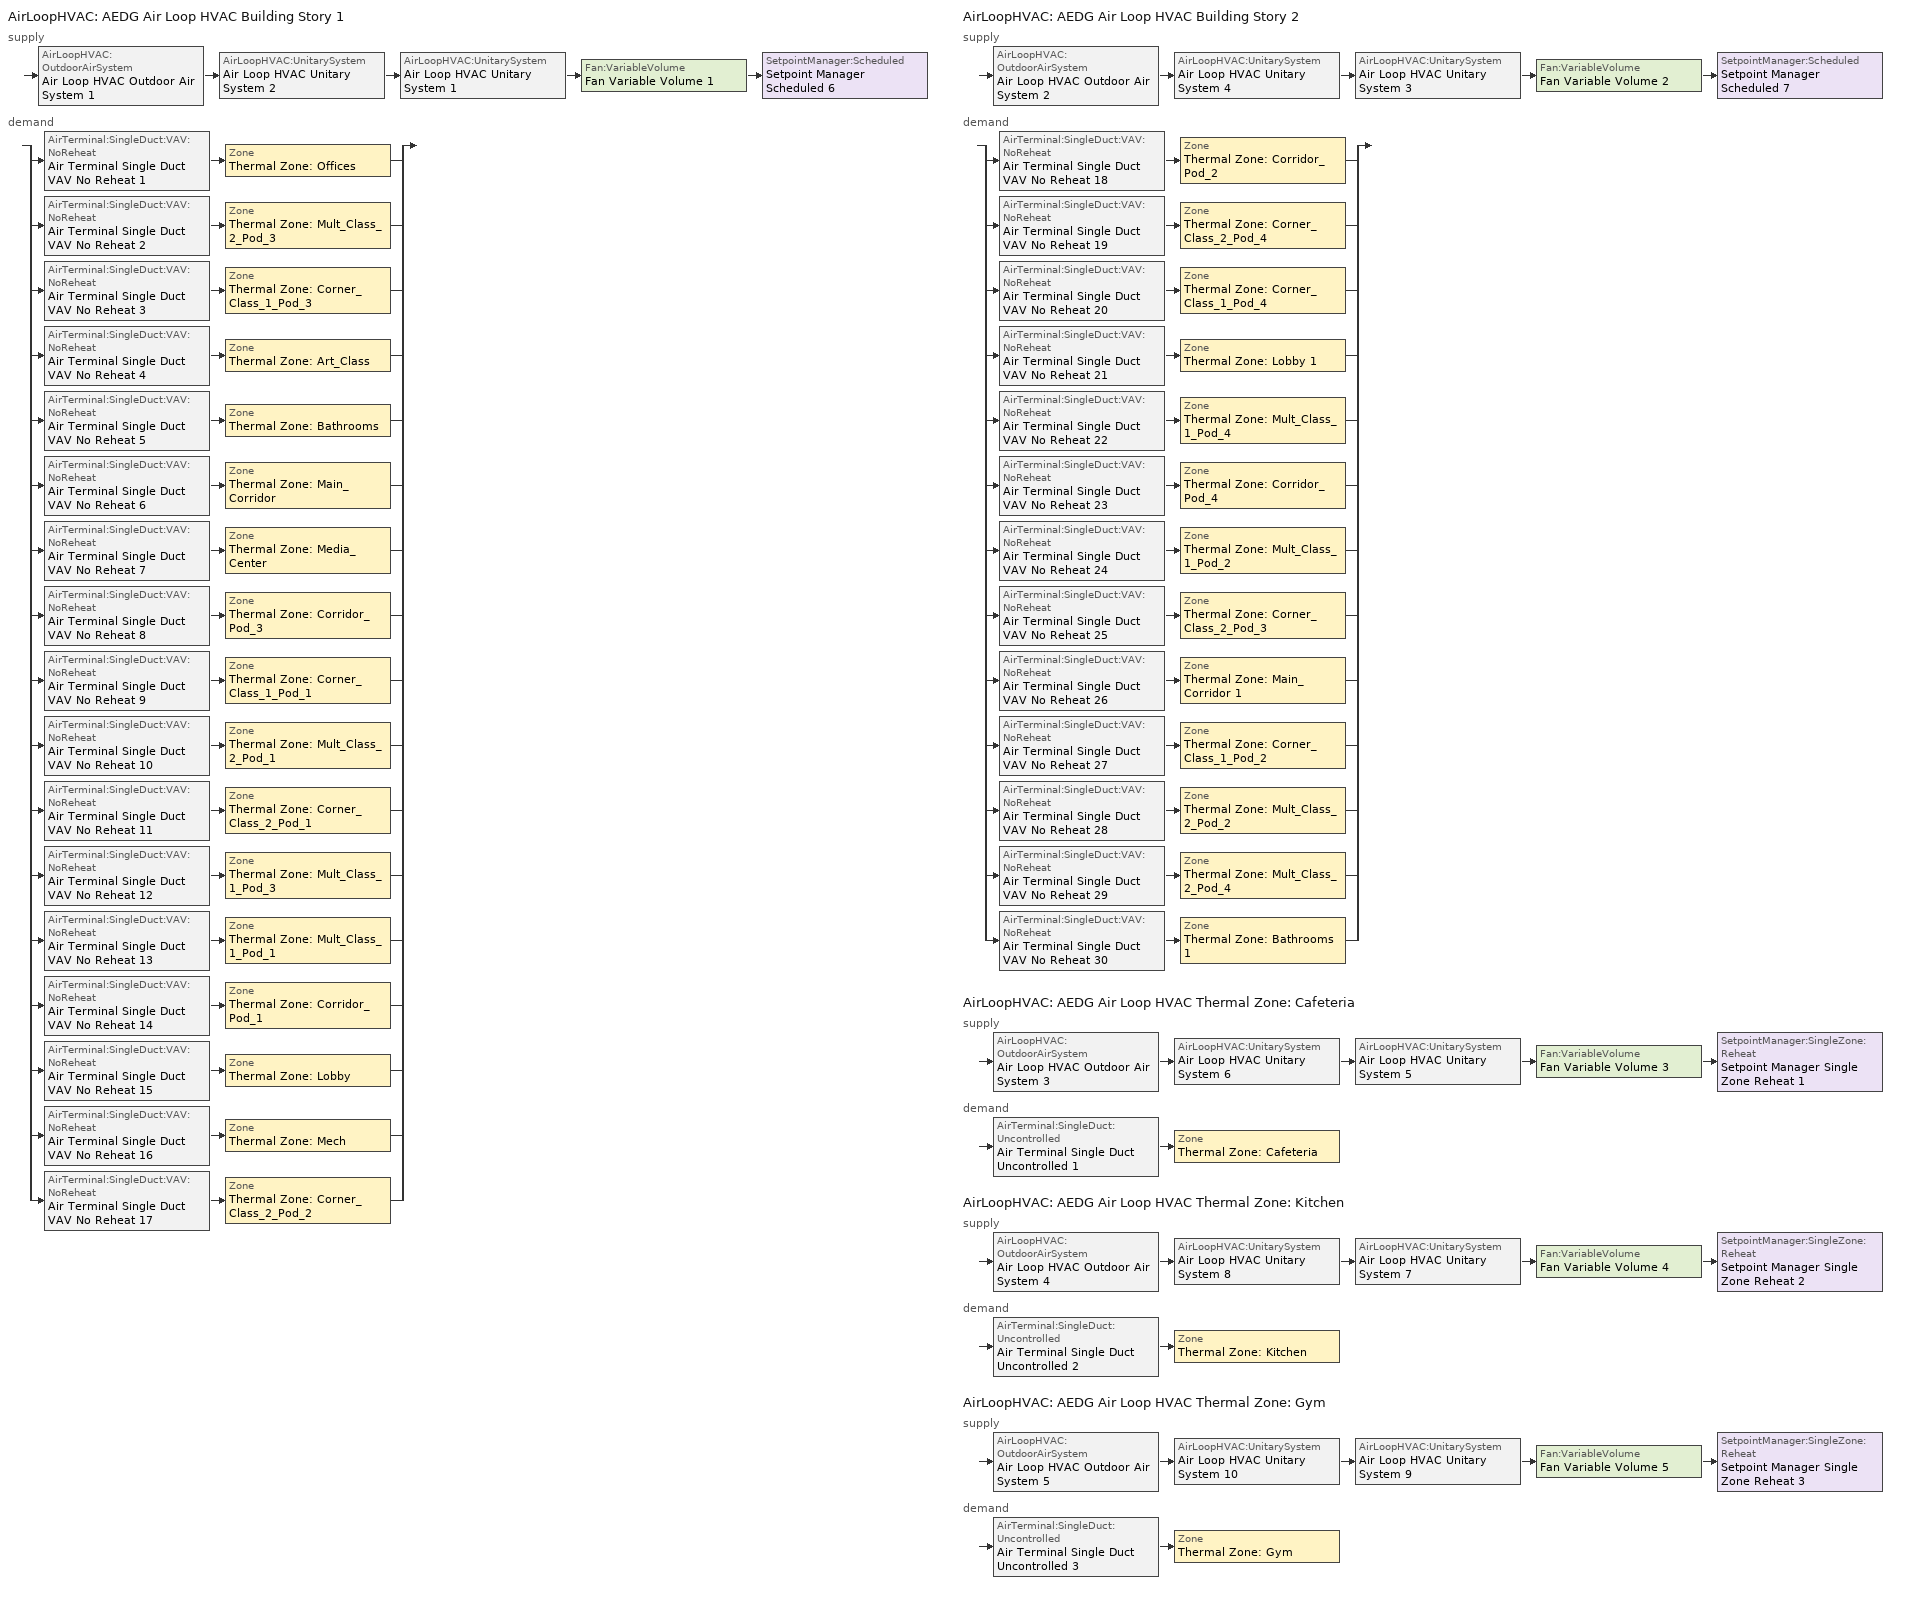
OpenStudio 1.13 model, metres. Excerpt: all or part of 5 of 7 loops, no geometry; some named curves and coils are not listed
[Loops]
AirLoopHVAC 'AEDG Air Loop HVAC Building Story 1'
 supply: AirLoopHVAC:OutdoorAirSystem 'Air Loop HVAC Outdoor Air System 1' > AirLoopHVAC:UnitarySystem 'Air Loop HVAC Unitary System 2' > AirLoopHVAC:UnitarySystem 'Air Loop HVAC Unitary System 1' > Fan:VariableVolume 'Fan Variable Volume 1' > SetpointManager:Scheduled 'Setpoint Manager Scheduled 6'
 demand: split
  | AirTerminal:SingleDuct:VAV:NoReheat 'Air Terminal Single Duct VAV No Reheat 1' > Zone 'Thermal Zone: Offices'
  | AirTerminal:SingleDuct:VAV:NoReheat 'Air Terminal Single Duct VAV No Reheat 2' > Zone 'Thermal Zone: Mult_Class_2_Pod_3'
  | AirTerminal:SingleDuct:VAV:NoReheat 'Air Terminal Single Duct VAV No Reheat 3' > Zone 'Thermal Zone: Corner_Class_1_Pod_3'
  | AirTerminal:SingleDuct:VAV:NoReheat 'Air Terminal Single Duct VAV No Reheat 4' > Zone 'Thermal Zone: Art_Class'
  | AirTerminal:SingleDuct:VAV:NoReheat 'Air Terminal Single Duct VAV No Reheat 5' > Zone 'Thermal Zone: Bathrooms'
  | AirTerminal:SingleDuct:VAV:NoReheat 'Air Terminal Single Duct VAV No Reheat 6' > Zone 'Thermal Zone: Main_Corridor'
  | AirTerminal:SingleDuct:VAV:NoReheat 'Air Terminal Single Duct VAV No Reheat 7' > Zone 'Thermal Zone: Media_Center'
  | AirTerminal:SingleDuct:VAV:NoReheat 'Air Terminal Single Duct VAV No Reheat 8' > Zone 'Thermal Zone: Corridor_Pod_3'
  | AirTerminal:SingleDuct:VAV:NoReheat 'Air Terminal Single Duct VAV No Reheat 9' > Zone 'Thermal Zone: Corner_Class_1_Pod_1'
  | AirTerminal:SingleDuct:VAV:NoReheat 'Air Terminal Single Duct VAV No Reheat 10' > Zone 'Thermal Zone: Mult_Class_2_Pod_1'
  | AirTerminal:SingleDuct:VAV:NoReheat 'Air Terminal Single Duct VAV No Reheat 11' > Zone 'Thermal Zone: Corner_Class_2_Pod_1'
  | AirTerminal:SingleDuct:VAV:NoReheat 'Air Terminal Single Duct VAV No Reheat 12' > Zone 'Thermal Zone: Mult_Class_1_Pod_3'
  | AirTerminal:SingleDuct:VAV:NoReheat 'Air Terminal Single Duct VAV No Reheat 13' > Zone 'Thermal Zone: Mult_Class_1_Pod_1'
  | AirTerminal:SingleDuct:VAV:NoReheat 'Air Terminal Single Duct VAV No Reheat 14' > Zone 'Thermal Zone: Corridor_Pod_1'
  | AirTerminal:SingleDuct:VAV:NoReheat 'Air Terminal Single Duct VAV No Reheat 15' > Zone 'Thermal Zone: Lobby'
  | AirTerminal:SingleDuct:VAV:NoReheat 'Air Terminal Single Duct VAV No Reheat 16' > Zone 'Thermal Zone: Mech'
  | AirTerminal:SingleDuct:VAV:NoReheat 'Air Terminal Single Duct VAV No Reheat 17' > Zone 'Thermal Zone: Corner_Class_2_Pod_2'
AirLoopHVAC 'AEDG Air Loop HVAC Building Story 2'
 supply: AirLoopHVAC:OutdoorAirSystem 'Air Loop HVAC Outdoor Air System 2' > AirLoopHVAC:UnitarySystem 'Air Loop HVAC Unitary System 4' > AirLoopHVAC:UnitarySystem 'Air Loop HVAC Unitary System 3' > Fan:VariableVolume 'Fan Variable Volume 2' > SetpointManager:Scheduled 'Setpoint Manager Scheduled 7'
 demand: split
  | AirTerminal:SingleDuct:VAV:NoReheat 'Air Terminal Single Duct VAV No Reheat 18' > Zone 'Thermal Zone: Corridor_Pod_2'
  | AirTerminal:SingleDuct:VAV:NoReheat 'Air Terminal Single Duct VAV No Reheat 19' > Zone 'Thermal Zone: Corner_Class_2_Pod_4'
  | AirTerminal:SingleDuct:VAV:NoReheat 'Air Terminal Single Duct VAV No Reheat 20' > Zone 'Thermal Zone: Corner_Class_1_Pod_4'
  | AirTerminal:SingleDuct:VAV:NoReheat 'Air Terminal Single Duct VAV No Reheat 21' > Zone 'Thermal Zone: Lobby 1'
  | AirTerminal:SingleDuct:VAV:NoReheat 'Air Terminal Single Duct VAV No Reheat 22' > Zone 'Thermal Zone: Mult_Class_1_Pod_4'
  | AirTerminal:SingleDuct:VAV:NoReheat 'Air Terminal Single Duct VAV No Reheat 23' > Zone 'Thermal Zone: Corridor_Pod_4'
  | AirTerminal:SingleDuct:VAV:NoReheat 'Air Terminal Single Duct VAV No Reheat 24' > Zone 'Thermal Zone: Mult_Class_1_Pod_2'
  | AirTerminal:SingleDuct:VAV:NoReheat 'Air Terminal Single Duct VAV No Reheat 25' > Zone 'Thermal Zone: Corner_Class_2_Pod_3'
  | AirTerminal:SingleDuct:VAV:NoReheat 'Air Terminal Single Duct VAV No Reheat 26' > Zone 'Thermal Zone: Main_Corridor 1'
  | AirTerminal:SingleDuct:VAV:NoReheat 'Air Terminal Single Duct VAV No Reheat 27' > Zone 'Thermal Zone: Corner_Class_1_Pod_2'
  | AirTerminal:SingleDuct:VAV:NoReheat 'Air Terminal Single Duct VAV No Reheat 28' > Zone 'Thermal Zone: Mult_Class_2_Pod_2'
  | AirTerminal:SingleDuct:VAV:NoReheat 'Air Terminal Single Duct VAV No Reheat 29' > Zone 'Thermal Zone: Mult_Class_2_Pod_4'
  | AirTerminal:SingleDuct:VAV:NoReheat 'Air Terminal Single Duct VAV No Reheat 30' > Zone 'Thermal Zone: Bathrooms 1'
AirLoopHVAC 'AEDG Air Loop HVAC Thermal Zone: Cafeteria'
 supply: AirLoopHVAC:OutdoorAirSystem 'Air Loop HVAC Outdoor Air System 3' > AirLoopHVAC:UnitarySystem 'Air Loop HVAC Unitary System 6' > AirLoopHVAC:UnitarySystem 'Air Loop HVAC Unitary System 5' > Fan:VariableVolume 'Fan Variable Volume 3' > SetpointManager:SingleZone:Reheat 'Setpoint Manager Single Zone Reheat 1'
 demand: AirTerminal:SingleDuct:Uncontrolled 'Air Terminal Single Duct Uncontrolled 1' > Zone 'Thermal Zone: Cafeteria'
AirLoopHVAC 'AEDG Air Loop HVAC Thermal Zone: Kitchen'
 supply: AirLoopHVAC:OutdoorAirSystem 'Air Loop HVAC Outdoor Air System 4' > AirLoopHVAC:UnitarySystem 'Air Loop HVAC Unitary System 8' > AirLoopHVAC:UnitarySystem 'Air Loop HVAC Unitary System 7' > Fan:VariableVolume 'Fan Variable Volume 4' > SetpointManager:SingleZone:Reheat 'Setpoint Manager Single Zone Reheat 2'
 demand: AirTerminal:SingleDuct:Uncontrolled 'Air Terminal Single Duct Uncontrolled 2' > Zone 'Thermal Zone: Kitchen'
AirLoopHVAC 'AEDG Air Loop HVAC Thermal Zone: Gym'
 supply: AirLoopHVAC:OutdoorAirSystem 'Air Loop HVAC Outdoor Air System 5' > AirLoopHVAC:UnitarySystem 'Air Loop HVAC Unitary System 10' > AirLoopHVAC:UnitarySystem 'Air Loop HVAC Unitary System 9' > Fan:VariableVolume 'Fan Variable Volume 5' > SetpointManager:SingleZone:Reheat 'Setpoint Manager Single Zone Reheat 3'
 demand: AirTerminal:SingleDuct:Uncontrolled 'Air Terminal Single Duct Uncontrolled 3' > Zone 'Thermal Zone: Gym'
[Zone equipment]
Thermal Zone: Mech: Air Terminal Single Duct VAV No Reheat 16, Zone HVAC Water To Air Heat Pump 30
Thermal Zone: Kitchen: Fan Zone Exhaust 1, Air Terminal Single Duct Uncontrolled 2
Thermal Zone: Lobby: Air Terminal Single Duct VAV No Reheat 15, Zone HVAC Water To Air Heat Pump 9
Thermal Zone: Corridor_Pod_2: Air Terminal Single Duct VAV No Reheat 18, Zone HVAC Water To Air Heat Pump 3
Thermal Zone: Mult_Class_1_Pod_4: Air Terminal Single Duct VAV No Reheat 22, Zone HVAC Water To Air Heat Pump 6
Thermal Zone: Mult_Class_2_Pod_4: Air Terminal Single Duct VAV No Reheat 29, Zone HVAC Water To Air Heat Pump 21
Thermal Zone: Corner_Class_2_Pod_3: Air Terminal Single Duct VAV No Reheat 25, Zone HVAC Water To Air Heat Pump 24
Thermal Zone: Mult_Class_2_Pod_1: Air Terminal Single Duct VAV No Reheat 10, Zone HVAC Water To Air Heat Pump 15
Thermal Zone: Bathrooms 1: Air Terminal Single Duct VAV No Reheat 30, Zone HVAC Water To Air Heat Pump 18
Thermal Zone: Corner_Class_1_Pod_3: Air Terminal Single Duct VAV No Reheat 3, Zone HVAC Water To Air Heat Pump 12
Thermal Zone: Cafeteria: Air Terminal Single Duct Uncontrolled 1
Thermal Zone: Corner_Class_1_Pod_2: Air Terminal Single Duct VAV No Reheat 27, Zone HVAC Water To Air Heat Pump 26
Thermal Zone: Corner_Class_2_Pod_2: Air Terminal Single Duct VAV No Reheat 17, Zone HVAC Water To Air Heat Pump 25
Thermal Zone: Offices: Air Terminal Single Duct VAV No Reheat 1, Zone HVAC Water To Air Heat Pump 10
Thermal Zone: Mult_Class_1_Pod_3: Air Terminal Single Duct VAV No Reheat 12, Zone HVAC Water To Air Heat Pump 7
Thermal Zone: Corridor_Pod_3: Air Terminal Single Duct VAV No Reheat 8, Zone HVAC Water To Air Heat Pump 16
Thermal Zone: Main_Corridor 1: Air Terminal Single Duct VAV No Reheat 26, Zone HVAC Water To Air Heat Pump 23
Thermal Zone: Lobby 1: Air Terminal Single Duct VAV No Reheat 21, Zone HVAC Water To Air Heat Pump 20
Thermal Zone: Corridor_Pod_4: Air Terminal Single Duct VAV No Reheat 23, Zone HVAC Water To Air Heat Pump 14
Thermal Zone: Mult_Class_2_Pod_3: Air Terminal Single Duct VAV No Reheat 2, Zone HVAC Water To Air Heat Pump 5
Thermal Zone: Art_Class: Air Terminal Single Duct VAV No Reheat 4, Zone HVAC Water To Air Heat Pump 8
Thermal Zone: Media_Center: Air Terminal Single Duct VAV No Reheat 7, Zone HVAC Water To Air Heat Pump 17
Thermal Zone: Corner_Class_2_Pod_4: Air Terminal Single Duct VAV No Reheat 19, Zone HVAC Water To Air Heat Pump 27
Thermal Zone: Corner_Class_1_Pod_1: Air Terminal Single Duct VAV No Reheat 9, Zone HVAC Water To Air Heat Pump 2
Thermal Zone: Mult_Class_1_Pod_2: Air Terminal Single Duct VAV No Reheat 24, Zone HVAC Water To Air Heat Pump 22
Thermal Zone: Corner_Class_1_Pod_4: Air Terminal Single Duct VAV No Reheat 20, Zone HVAC Water To Air Heat Pump 19
Thermal Zone: Bathrooms: Air Terminal Single Duct VAV No Reheat 5, Zone HVAC Water To Air Heat Pump 29
Thermal Zone: Mult_Class_1_Pod_1: Air Terminal Single Duct VAV No Reheat 13, Zone HVAC Water To Air Heat Pump 28
Thermal Zone: Corner_Class_2_Pod_1: Air Terminal Single Duct VAV No Reheat 11, Zone HVAC Water To Air Heat Pump 4
Thermal Zone: Mult_Class_2_Pod_2: Air Terminal Single Duct VAV No Reheat 28, Zone HVAC Water To Air Heat Pump 11
Thermal Zone: Gym: Air Terminal Single Duct Uncontrolled 3
Thermal Zone: Main_Corridor: Air Terminal Single Duct VAV No Reheat 6, Zone HVAC Water To Air Heat Pump 13
Thermal Zone: Corridor_Pod_1: Air Terminal Single Duct VAV No Reheat 14, Zone HVAC Water To Air Heat Pump 1
[Sizing:Zone] Zone Cooling Design Supply Air Temperature Input Method=SupplyAirTemperature; Zone Cooling Design Supply Air Temperature {C}=14; Zone Cooling Design Supply Air Temperature Difference {deltaC}=11.11; Zone Heating Design Supply Air Temperature Input Method=SupplyAirTemperature; Zone Heating Design Supply Air Temperature {C}=40; Zone Heating Design Supply Air Temperature Difference {deltaC}=11.11; Zone Cooling Design Supply Air Humidity Ratio {kg-H2O/kg-air}=0.0085; Zone Heating Design Supply Air Humidity Ratio {kg-H2O/kg-air}=0.008; Cooling Design Air Flow Method=DesignDay; Heating Design Air Flow Method=DesignDay; Account for Dedicated Outdoor Air System=No; Dedicated Outdoor Air System Control Strategy=NeutralSupplyAir; Dedicated Outdoor Air Low Setpoint Temperature for Design {C}=Autosize; Dedicated Outdoor Air High Setpoint Temperature for Design {C}=Autosize
Thermal Zone: Mech; Thermal Zone: Kitchen; Thermal Zone: Lobby; Thermal Zone: Corridor_Pod_2; Thermal Zone: Mult_Class_1_Pod_4; Thermal Zone: Mult_Class_2_Pod_4; Thermal Zone: Corner_Class_2_Pod_3; Thermal Zone: Mult_Class_2_Pod_1; Thermal Zone: Bathrooms 1; Thermal Zone: Corner_Class_1_Pod_3; Thermal Zone: Cafeteria; Thermal Zone: Corner_Class_1_Pod_2; Thermal Zone: Corner_Class_2_Pod_2; Thermal Zone: Offices; Thermal Zone: Mult_Class_1_Pod_3; Thermal Zone: Corridor_Pod_3; Thermal Zone: Main_Corridor 1; Thermal Zone: Lobby 1; Thermal Zone: Corridor_Pod_4; Thermal Zone: Mult_Class_2_Pod_3; Thermal Zone: Art_Class; Thermal Zone: Media_Center; Thermal Zone: Corner_Class_2_Pod_4; Thermal Zone: Corner_Class_1_Pod_1; Thermal Zone: Mult_Class_1_Pod_2; Thermal Zone: Corner_Class_1_Pod_4; Thermal Zone: Bathrooms; Thermal Zone: Mult_Class_1_Pod_1; Thermal Zone: Corner_Class_2_Pod_1; Thermal Zone: Mult_Class_2_Pod_2; Thermal Zone: Gym; Thermal Zone: Main_Corridor; Thermal Zone: Corridor_Pod_1
[SetpointManager:Scheduled] Control Variable=Temperature; Schedule=AEDG DOAS Temperature Setpoint Schedule
Setpoint Manager Scheduled 6; Setpoint Manager Scheduled 7
[Fan:ZoneExhaust]
Fan Zone Exhaust 1: Availability Schedule=AEDG K-12 Kitchen Exhaust Schedule; Fan Efficiency=0.45; Pressure Rise {Pa}=125; Maximum Flow Rate {m3/s}=1.0998; System Availability Manager Coupling Mode=Decoupled
[Refrigeration:System] Minimum Condensing Temperature {C}=21; Refrigeration System Working Fluid Type=R404a; Suction Temperature Control Type=ConstantSuctionTemperature; Sum UA Suction Piping {W/K}=150; Suction Piping Zone=Thermal Zone: Kitchen
Name | Refrigeration Condenser
Refrigeration System 1 | Refrigeration Condenser Air Cooled 1
Refrigeration System 2 | Refrigeration Condenser Air Cooled 2
[Refrigeration:Condenser:AirCooled] Rated Subcooling Temperature Difference {deltaC}=0; Condenser Fan Speed Control Type=Fixed; Rated Fan Power {W}=7000; Minimum Fan Air Flow Ratio=0.2
Name | Rated Effective Total Heat Rejection Rate Curve
Refrigeration Condenser Air Cooled 1 | Curve Linear 1
Refrigeration Condenser Air Cooled 2 | Curve Linear 2
[Refrigeration:Case] Zone=Thermal Zone: Kitchen; Rated Ambient Temperature {C}=23.88; Rated Ambient Relative Humidity {percent}=55; Rated Total Cooling Capacity per Unit Length {W/m}=734; Case Length {m}=3.66; Latent Case Credit Curve Type=CaseTemperatureMethod; Standard Case Lighting Power per Unit Length {W/m}=33; Case Lighting Schedule=primary Bldg_Light_Sch - Controls Reduction; Fraction of Lighting Energy to Case=1; Case Anti-Sweat Heater Power per Unit Length {W/m}=0; Minimum Anti-Sweat Heater Power per Unit Length {W/m}=0; Anti-Sweat Heater Control Type=None; Humidity at Zero Anti-Sweat Heater Energy {percent}=0; Case Height {m}=0; Defrost Energy Correction Curve Type=None
Name | Rated Latent Heat Ratio | Rated Runtime Fraction | Case Operating Temperature {C} | Latent Case Credit Curve | Standard Case Fan Power per Unit Length {W/m} | Operating Case Fan Power per Unit Length {W/m} | Installed Case Lighting Power per Unit Length {W/m} | Fraction of Anti-Sweat Heater Energy to Case | Case Defrost Power per Unit Length {W/m} | Case Defrost Type | Case Defrost Schedule | Under Case HVAC Return Air Fraction | Refrigerated Case Restocking Schedule | Design Evaporator Temperature or Brine Inlet Temperature {C} | Case Defrost Drip-Down Schedule | Case Credit Fraction Schedule
Refrigeration Case 1 | 0.08 | 0.85 | 2 | Curve Cubic 1 | 55 | 40 | 75 | 0.2 | 0 | None | Always Off | 0.05 | AEDG Medium Temperature Case Restocking Schedule | -7.22
Refrigeration Case 2 | 0.1 | 0.4 | -23 | Curve Cubic 2 | 68.3 | 172.2 | 28.1 | 0 | 547 | Electric | AEDG Low Temperature Case Defrost Schedule | 0 | AEDG Low Temperature Case Restocking Schedule | -25.56 | AEDG Low Temperature Case Drip Down Schedule | AEDG Low Temperature Case Credit Fraction Schedule
[AirLoopHVAC] Design Supply Air Flow Rate {m3/s}=AutoSize
Name | Availability Schedule | Availability Manager
AEDG Air Loop HVAC Building Story 1; AEDG Air Loop HVAC Building Story 2 | AEDG K-12 Ventilation Schedule
AEDG Air Loop HVAC Thermal Zone: Cafeteria | AEDG K-12 HVAC Availability Schedule | Availability Manager Night Cycle 1
AEDG Air Loop HVAC Thermal Zone: Kitchen | AEDG K-12 HVAC Availability Schedule | Availability Manager Night Cycle 2
AEDG Air Loop HVAC Thermal Zone: Gym | AEDG K-12 HVAC Availability Schedule | Availability Manager Night Cycle 3
[Sizing:System] Design Outdoor Air Flow Rate {m3/s}=Autosize; Preheat Design Temperature {C}=7; Preheat Design Humidity Ratio {kg-H2O/kg-Air}=0.008; Precool Design Temperature {C}=12.8; Precool Design Humidity Ratio {kg-H2O/kg-Air}=0.008; Central Cooling Design Supply Air Temperature {C}=12.8; Central Heating Design Supply Air Temperature {C}=40; Sizing Option=NonCoincident; Central Cooling Design Supply Air Humidity Ratio {kg-H2O/kg-Air}=0.0085; Central Heating Design Supply Air Humidity Ratio {kg-H2O/kg-Air}=0.008; Cooling Design Air Flow Method=DesignDay; Cooling Design Air Flow Rate {m3/s}=0; Heating Design Air Flow Method=DesignDay; Heating Design Air Flow Rate {m3/s}=0; System Outdoor Air Method=VentilationRateProcedure; Zone Maximum Outdoor Air Fraction=1; Cooling Supply Air Flow Rate Per Floor Area {m3/s-m2}=0.00996765; Cooling Fraction of Autosized Cooling Supply Air Flow Rate=1; Cooling Supply Air Flow Rate Per Unit Cooling Capacity {m3/s-W}=3.94755e-05; Heating Supply Air Flow Rate Per Floor Area {m3/s-m2}=0.00996765; Heating Fraction of Autosized Heating Supply Air Flow Rate=1; Heating Fraction of Autosized Cooling Supply Air Flow Rate=1; Heating Supply Air Flow Rate Per Unit Heating Capacity {m3/s-W}=3.15882e-05; Cooling Design Capacity Method=CoolingDesignCapacity; Cooling Design Capacity {W}=autosize; Cooling Design Capacity Per Floor Area {W/m2}=234.7; Fraction of Autosized Cooling Design Capacity=1; Heating Design Capacity Method=HeatingDesignCapacity; Heating Design Capacity {W}=autosize; Heating Design Capacity Per Floor Area {W/m2}=157; Fraction of Autosized Heating Design Capacity=1; Central Cooling Capacity Control Method=OnOff
Name | Type of Load to Size On | Minimum System Air Flow Ratio | 100% Outdoor Air in Cooling | 100% Outdoor Air in Heating
AEDG Air Loop HVAC Building Story 1; AEDG Air Loop HVAC Building Story 2 | VentilationRequirement | 0.3 | Yes | Yes
AEDG Air Loop HVAC Thermal Zone: Cafeteria; AEDG Air Loop HVAC Thermal Zone: Kitchen; AEDG Air Loop HVAC Thermal Zone: Gym | Sensible | 1 | No | No
[Fan:VariableVolume] Availability Schedule=Always On Discrete; Fan Efficiency=0.69; Pressure Rise {Pa}=1125; Maximum Flow Rate {m3/s}=Autosize; Fan Power Minimum Flow Rate Input Method=FixedFlowRate; Fan Power Minimum Flow Fraction=0.6; Fan Power Minimum Air Flow Rate {m3/s}=0; Motor Efficiency=0.9; Motor In Airstream Fraction=1; Fan Power Coefficient 1=0.0407599; Fan Power Coefficient 2=0.088045; Fan Power Coefficient 3=-0.0729261; Fan Power Coefficient 4=0.94374; Fan Power Coefficient 5=0
Fan Variable Volume 1; Fan Variable Volume 2; Fan Variable Volume 3; Fan Variable Volume 4; Fan Variable Volume 5
[AirLoopHVAC:UnitarySystem] Control Type=SetPoint; Dehumidification Control Type=None; Supply Air Fan Operating Mode Schedule=Always On Discrete; DX Heating Coil Sizing Ratio=1; Use DOAS DX Cooling Coil=No; DOAS DX Cooling Coil Leaving Minimum Air Temperature {C}=2; Latent Load Control=SensibleOnlyLoadControl; Supply Air Flow Rate During Cooling Operation {m3/s}=autosize; Supply Air Flow Rate During Heating Operation {m3/s}=autosize; Supply Air Flow Rate When No Cooling or Heating is Required {m3/s}=autosize; Maximum Supply Air Temperature {C}=80; Maximum Outdoor Dry-Bulb Temperature for Supplemental Heater Operation {C}=21; Maximum Cycling Rate {cycles/hr}=2.5; Heat Pump Time Constant {s}=60; Fraction of On-Cycle Power Use=0.01; Heat Pump Fan Delay Time {s}=60; Ancilliary On-Cycle Electric Power {W}=0; Ancilliary Off-Cycle Electric Power {W}=0
Name | Heating Coil | Cooling Coil
Air Loop HVAC Unitary System 1 | Coil Heating Water To Air Heat Pump Variable Speed Equation Fit 1
Air Loop HVAC Unitary System 2 |  | Coil Cooling Water To Air Heat Pump Variable Speed Equation Fit 1
Air Loop HVAC Unitary System 3 | Coil Heating Water To Air Heat Pump Variable Speed Equation Fit 2
Air Loop HVAC Unitary System 4 |  | Coil Cooling Water To Air Heat Pump Variable Speed Equation Fit 2
Air Loop HVAC Unitary System 5 | Coil Heating Water To Air Heat Pump Variable Speed Equation Fit 3
Air Loop HVAC Unitary System 6 |  | Coil Cooling Water To Air Heat Pump Variable Speed Equation Fit 3
Air Loop HVAC Unitary System 7 | Coil Heating Water To Air Heat Pump Variable Speed Equation Fit 4
Air Loop HVAC Unitary System 8 |  | Coil Cooling Water To Air Heat Pump Variable Speed Equation Fit 4
Air Loop HVAC Unitary System 9 | Coil Heating Water To Air Heat Pump Variable Speed Equation Fit 5
Air Loop HVAC Unitary System 10 |  | Coil Cooling Water To Air Heat Pump Variable Speed Equation Fit 5
[Coil:Heating:WaterToAirHeatPump:VariableSpeedEquationFit:SpeedData] Reference Unit Gross Rated Heating Capacity {W}=1838.7; Reference Unit Gross Rated Heating COP=5; Reference Unit Rated Air Flow {m3/s}=0.166109; Reference Unit Rated Water Flow Rate {m3/s}=0.000381695; Reference Unit Waste Heat Fraction of Input Power At Rated Conditions=0.1
Name | Heating Capacity Function of Temperature Curve | Total Heating Capacity Function of Air Flow Fraction Curve | Heating Capacity Function of Water Flow Fraction Curve | Energy Input Ratio Function of Temperature Curve | Energy Input Ratio Function of Air Flow Fraction Curve | Energy Input Ratio Function of Water Flow Fraction Curve | Waste Heat Function of Temperature Curve
Coil Heating Water To Air Heat Pump Variable Speed Equation Fit Speed Data 55 | Curve Biquadratic 331 | Curve Quadratic 497 | Curve Quadratic 498 | Curve Biquadratic 332 | Curve Quadratic 499 | Curve Quadratic 500 | Curve Biquadratic 333
Coil Heating Water To Air Heat Pump Variable Speed Equation Fit Speed Data 56 | Curve Biquadratic 334 | Curve Quadratic 501 | Curve Quadratic 502 | Curve Biquadratic 335 | Curve Quadratic 503 | Curve Quadratic 504 | Curve Biquadratic 336
Coil Heating Water To Air Heat Pump Variable Speed Equation Fit Speed Data 57 | Curve Biquadratic 343 | Curve Quadratic 515 | Curve Quadratic 516 | Curve Biquadratic 344 | Curve Quadratic 517 | Curve Quadratic 518 | Curve Biquadratic 345
Coil Heating Water To Air Heat Pump Variable Speed Equation Fit Speed Data 58 | Curve Biquadratic 346 | Curve Quadratic 519 | Curve Quadratic 520 | Curve Biquadratic 347 | Curve Quadratic 521 | Curve Quadratic 522 | Curve Biquadratic 348
Coil Heating Water To Air Heat Pump Variable Speed Equation Fit Speed Data 59 | Curve Biquadratic 355 | Curve Quadratic 533 | Curve Quadratic 534 | Curve Biquadratic 356 | Curve Quadratic 535 | Curve Quadratic 536 | Curve Biquadratic 357
Coil Heating Water To Air Heat Pump Variable Speed Equation Fit Speed Data 60 | Curve Biquadratic 358 | Curve Quadratic 537 | Curve Quadratic 538 | Curve Biquadratic 359 | Curve Quadratic 539 | Curve Quadratic 540 | Curve Biquadratic 360
Coil Heating Water To Air Heat Pump Variable Speed Equation Fit Speed Data 61 | Curve Biquadratic 367 | Curve Quadratic 551 | Curve Quadratic 552 | Curve Biquadratic 368 | Curve Quadratic 553 | Curve Quadratic 554 | Curve Biquadratic 369
Coil Heating Water To Air Heat Pump Variable Speed Equation Fit Speed Data 62 | Curve Biquadratic 370 | Curve Quadratic 555 | Curve Quadratic 556 | Curve Biquadratic 371 | Curve Quadratic 557 | Curve Quadratic 558 | Curve Biquadratic 372
Coil Heating Water To Air Heat Pump Variable Speed Equation Fit Speed Data 63 | Curve Biquadratic 379 | Curve Quadratic 569 | Curve Quadratic 570 | Curve Biquadratic 380 | Curve Quadratic 571 | Curve Quadratic 572 | Curve Biquadratic 381
Coil Heating Water To Air Heat Pump Variable Speed Equation Fit Speed Data 64 | Curve Biquadratic 382 | Curve Quadratic 573 | Curve Quadratic 574 | Curve Biquadratic 383 | Curve Quadratic 575 | Curve Quadratic 576 | Curve Biquadratic 384
Coil Heating Water To Air Heat Pump Variable Speed Equation Fit Speed Data 65 | Curve Biquadratic 391 | Curve Quadratic 587 | Curve Quadratic 588 | Curve Biquadratic 392 | Curve Quadratic 589 | Curve Quadratic 590 | Curve Biquadratic 393
Coil Heating Water To Air Heat Pump Variable Speed Equation Fit Speed Data 66 | Curve Biquadratic 394 | Curve Quadratic 591 | Curve Quadratic 592 | Curve Biquadratic 395 | Curve Quadratic 593 | Curve Quadratic 594 | Curve Biquadratic 396
Coil Heating Water To Air Heat Pump Variable Speed Equation Fit Speed Data 67 | Curve Biquadratic 403 | Curve Quadratic 605 | Curve Quadratic 606 | Curve Biquadratic 404 | Curve Quadratic 607 | Curve Quadratic 608 | Curve Biquadratic 405
Coil Heating Water To Air Heat Pump Variable Speed Equation Fit Speed Data 68 | Curve Biquadratic 406 | Curve Quadratic 609 | Curve Quadratic 610 | Curve Biquadratic 407 | Curve Quadratic 611 | Curve Quadratic 612 | Curve Biquadratic 408
Coil Heating Water To Air Heat Pump Variable Speed Equation Fit Speed Data 69 | Curve Biquadratic 415 | Curve Quadratic 623 | Curve Quadratic 624 | Curve Biquadratic 416 | Curve Quadratic 625 | Curve Quadratic 626 | Curve Biquadratic 417
Coil Heating Water To Air Heat Pump Variable Speed Equation Fit Speed Data 70 | Curve Biquadratic 418 | Curve Quadratic 627 | Curve Quadratic 628 | Curve Biquadratic 419 | Curve Quadratic 629 | Curve Quadratic 630 | Curve Biquadratic 420
[Coil:Cooling:WaterToAirHeatPump:VariableSpeedEquationFit:SpeedData] Reference Unit Gross Rated Total Cooling Capacity {W}=1524.1; Reference Unit Gross Rated Sensible Heat Ratio=0.75; Reference Unit Gross Rated Cooling COP=4; Reference Unit Rated Air Flow Rate {m3/s}=0.135907; Reference Unit Rated Water Flow Rate {m3/s}=0.000381695; Reference Unit Waste Heat Fraction of Input Power At Rated Conditions=0.1
Name | Total Cooling Capacity Function of Temperature Curve | Total Cooling Capacity Function of Air Flow Fraction Curve | Total Cooling Capacity Function of Water Flow Fraction Curve | Energy Input Ratio Function of Temperature Curve | Energy Input Ratio Function of Air Flow Fraction Curve | Energy Input Ratio Function of Water Flow Fraction Curve | Waste Heat Function of Temperature Curve
Coil Cooling Water To Air Heat Pump Variable Speed Equation Fit Speed Data 1 | Curve Biquadratic 7 | Curve Quadratic 11 | Curve Quadratic 12 | Curve Biquadratic 8 | Curve Quadratic 13 | Curve Quadratic 14 | Curve Biquadratic 9
Coil Cooling Water To Air Heat Pump Variable Speed Equation Fit Speed Data 2 | Curve Biquadratic 10 | Curve Quadratic 15 | Curve Quadratic 16 | Curve Biquadratic 11 | Curve Quadratic 17 | Curve Quadratic 18 | Curve Biquadratic 12
Coil Cooling Water To Air Heat Pump Variable Speed Equation Fit Speed Data 3 | Curve Biquadratic 19 | Curve Quadratic 29 | Curve Quadratic 30 | Curve Biquadratic 20 | Curve Quadratic 31 | Curve Quadratic 32 | Curve Biquadratic 21
Coil Cooling Water To Air Heat Pump Variable Speed Equation Fit Speed Data 4 | Curve Biquadratic 22 | Curve Quadratic 33 | Curve Quadratic 34 | Curve Biquadratic 23 | Curve Quadratic 35 | Curve Quadratic 36 | Curve Biquadratic 24
Coil Cooling Water To Air Heat Pump Variable Speed Equation Fit Speed Data 5 | Curve Biquadratic 31 | Curve Quadratic 47 | Curve Quadratic 48 | Curve Biquadratic 32 | Curve Quadratic 49 | Curve Quadratic 50 | Curve Biquadratic 33
Coil Cooling Water To Air Heat Pump Variable Speed Equation Fit Speed Data 6 | Curve Biquadratic 34 | Curve Quadratic 51 | Curve Quadratic 52 | Curve Biquadratic 35 | Curve Quadratic 53 | Curve Quadratic 54 | Curve Biquadratic 36
Coil Cooling Water To Air Heat Pump Variable Speed Equation Fit Speed Data 7 | Curve Biquadratic 43 | Curve Quadratic 65 | Curve Quadratic 66 | Curve Biquadratic 44 | Curve Quadratic 67 | Curve Quadratic 68 | Curve Biquadratic 45
Coil Cooling Water To Air Heat Pump Variable Speed Equation Fit Speed Data 8 | Curve Biquadratic 46 | Curve Quadratic 69 | Curve Quadratic 70 | Curve Biquadratic 47 | Curve Quadratic 71 | Curve Quadratic 72 | Curve Biquadratic 48
Coil Cooling Water To Air Heat Pump Variable Speed Equation Fit Speed Data 9 | Curve Biquadratic 55 | Curve Quadratic 83 | Curve Quadratic 84 | Curve Biquadratic 56 | Curve Quadratic 85 | Curve Quadratic 86 | Curve Biquadratic 57
Coil Cooling Water To Air Heat Pump Variable Speed Equation Fit Speed Data 10 | Curve Biquadratic 58 | Curve Quadratic 87 | Curve Quadratic 88 | Curve Biquadratic 59 | Curve Quadratic 89 | Curve Quadratic 90 | Curve Biquadratic 60
Coil Cooling Water To Air Heat Pump Variable Speed Equation Fit Speed Data 11 | Curve Biquadratic 61 | Curve Quadratic 92 | Curve Quadratic 93 | Curve Biquadratic 62 | Curve Quadratic 94 | Curve Quadratic 95 | Curve Biquadratic 63
Coil Cooling Water To Air Heat Pump Variable Speed Equation Fit Speed Data 12 | Curve Biquadratic 64 | Curve Quadratic 96 | Curve Quadratic 97 | Curve Biquadratic 65 | Curve Quadratic 98 | Curve Quadratic 99 | Curve Biquadratic 66
Coil Cooling Water To Air Heat Pump Variable Speed Equation Fit Speed Data 13 | Curve Biquadratic 73 | Curve Quadratic 110 | Curve Quadratic 111 | Curve Biquadratic 74 | Curve Quadratic 112 | Curve Quadratic 113 | Curve Biquadratic 75
Coil Cooling Water To Air Heat Pump Variable Speed Equation Fit Speed Data 14 | Curve Biquadratic 76 | Curve Quadratic 114 | Curve Quadratic 115 | Curve Biquadratic 77 | Curve Quadratic 116 | Curve Quadratic 117 | Curve Biquadratic 78
Coil Cooling Water To Air Heat Pump Variable Speed Equation Fit Speed Data 15 | Curve Biquadratic 85 | Curve Quadratic 128 | Curve Quadratic 129 | Curve Biquadratic 86 | Curve Quadratic 130 | Curve Quadratic 131 | Curve Biquadratic 87
Coil Cooling Water To Air Heat Pump Variable Speed Equation Fit Speed Data 16 | Curve Biquadratic 88 | Curve Quadratic 132 | Curve Quadratic 133 | Curve Biquadratic 89 | Curve Quadratic 134 | Curve Quadratic 135 | Curve Biquadratic 90
Coil Cooling Water To Air Heat Pump Variable Speed Equation Fit Speed Data 17 | Curve Biquadratic 97 | Curve Quadratic 146 | Curve Quadratic 147 | Curve Biquadratic 98 | Curve Quadratic 148 | Curve Quadratic 149 | Curve Biquadratic 99
Coil Cooling Water To Air Heat Pump Variable Speed Equation Fit Speed Data 18 | Curve Biquadratic 100 | Curve Quadratic 150 | Curve Quadratic 151 | Curve Biquadratic 101 | Curve Quadratic 152 | Curve Quadratic 153 | Curve Biquadratic 102
Coil Cooling Water To Air Heat Pump Variable Speed Equation Fit Speed Data 19 | Curve Biquadratic 109 | Curve Quadratic 164 | Curve Quadratic 165 | Curve Biquadratic 110 | Curve Quadratic 166 | Curve Quadratic 167 | Curve Biquadratic 111
Coil Cooling Water To Air Heat Pump Variable Speed Equation Fit Speed Data 20 | Curve Biquadratic 112 | Curve Quadratic 168 | Curve Quadratic 169 | Curve Biquadratic 113 | Curve Quadratic 170 | Curve Quadratic 171 | Curve Biquadratic 114
Coil Cooling Water To Air Heat Pump Variable Speed Equation Fit Speed Data 21 | Curve Biquadratic 121 | Curve Quadratic 182 | Curve Quadratic 183 | Curve Biquadratic 122 | Curve Quadratic 184 | Curve Quadratic 185 | Curve Biquadratic 123
Coil Cooling Water To Air Heat Pump Variable Speed Equation Fit Speed Data 22 | Curve Biquadratic 124 | Curve Quadratic 186 | Curve Quadratic 187 | Curve Biquadratic 125 | Curve Quadratic 188 | Curve Quadratic 189 | Curve Biquadratic 126
Coil Cooling Water To Air Heat Pump Variable Speed Equation Fit Speed Data 23 | Curve Biquadratic 133 | Curve Quadratic 200 | Curve Quadratic 201 | Curve Biquadratic 134 | Curve Quadratic 202 | Curve Quadratic 203 | Curve Biquadratic 135
Coil Cooling Water To Air Heat Pump Variable Speed Equation Fit Speed Data 24 | Curve Biquadratic 136 | Curve Quadratic 204 | Curve Quadratic 205 | Curve Biquadratic 137 | Curve Quadratic 206 | Curve Quadratic 207 | Curve Biquadratic 138
Coil Cooling Water To Air Heat Pump Variable Speed Equation Fit Speed Data 25 | Curve Biquadratic 145 | Curve Quadratic 218 | Curve Quadratic 219 | Curve Biquadratic 146 | Curve Quadratic 220 | Curve Quadratic 221 | Curve Biquadratic 147
Coil Cooling Water To Air Heat Pump Variable Speed Equation Fit Speed Data 26 | Curve Biquadratic 148 | Curve Quadratic 222 | Curve Quadratic 223 | Curve Biquadratic 149 | Curve Quadratic 224 | Curve Quadratic 225 | Curve Biquadratic 150
Coil Cooling Water To Air Heat Pump Variable Speed Equation Fit Speed Data 27 | Curve Biquadratic 157 | Curve Quadratic 236 | Curve Quadratic 237 | Curve Biquadratic 158 | Curve Quadratic 238 | Curve Quadratic 239 | Curve Biquadratic 159
Coil Cooling Water To Air Heat Pump Variable Speed Equation Fit Speed Data 28 | Curve Biquadratic 160 | Curve Quadratic 240 | Curve Quadratic 241 | Curve Biquadratic 161 | Curve Quadratic 242 | Curve Quadratic 243 | Curve Biquadratic 162
Coil Cooling Water To Air Heat Pump Variable Speed Equation Fit Speed Data 29 | Curve Biquadratic 169 | Curve Quadratic 254 | Curve Quadratic 255 | Curve Biquadratic 170 | Curve Quadratic 256 | Curve Quadratic 257 | Curve Biquadratic 171
Coil Cooling Water To Air Heat Pump Variable Speed Equation Fit Speed Data 30 | Curve Biquadratic 172 | Curve Quadratic 258 | Curve Quadratic 259 | Curve Biquadratic 173 | Curve Quadratic 260 | Curve Quadratic 261 | Curve Biquadratic 174
Coil Cooling Water To Air Heat Pump Variable Speed Equation Fit Speed Data 31 | Curve Biquadratic 181 | Curve Quadratic 272 | Curve Quadratic 273 | Curve Biquadratic 182 | Curve Quadratic 274 | Curve Quadratic 275 | Curve Biquadratic 183
Coil Cooling Water To Air Heat Pump Variable Speed Equation Fit Speed Data 32 | Curve Biquadratic 184 | Curve Quadratic 276 | Curve Quadratic 277 | Curve Biquadratic 185 | Curve Quadratic 278 | Curve Quadratic 279 | Curve Biquadratic 186
Coil Cooling Water To Air Heat Pump Variable Speed Equation Fit Speed Data 33 | Curve Biquadratic 193 | Curve Quadratic 290 | Curve Quadratic 291 | Curve Biquadratic 194 | Curve Quadratic 292 | Curve Quadratic 293 | Curve Biquadratic 195
Coil Cooling Water To Air Heat Pump Variable Speed Equation Fit Speed Data 34 | Curve Biquadratic 196 | Curve Quadratic 294 | Curve Quadratic 295 | Curve Biquadratic 197 | Curve Quadratic 296 | Curve Quadratic 297 | Curve Biquadratic 198
Coil Cooling Water To Air Heat Pump Variable Speed Equation Fit Speed Data 35 | Curve Biquadratic 205 | Curve Quadratic 308 | Curve Quadratic 309 | Curve Biquadratic 206 | Curve Quadratic 310 | Curve Quadratic 311 | Curve Biquadratic 207
Coil Cooling Water To Air Heat Pump Variable Speed Equation Fit Speed Data 36 | Curve Biquadratic 208 | Curve Quadratic 312 | Curve Quadratic 313 | Curve Biquadratic 209 | Curve Quadratic 314 | Curve Quadratic 315 | Curve Biquadratic 210
Coil Cooling Water To Air Heat Pump Variable Speed Equation Fit Speed Data 37 | Curve Biquadratic 217 | Curve Quadratic 326 | Curve Quadratic 327 | Curve Biquadratic 218 | Curve Quadratic 328 | Curve Quadratic 329 | Curve Biquadratic 219
Coil Cooling Water To Air Heat Pump Variable Speed Equation Fit Speed Data 38 | Curve Biquadratic 220 | Curve Quadratic 330 | Curve Quadratic 331 | Curve Biquadratic 221 | Curve Quadratic 332 | Curve Quadratic 333 | Curve Biquadratic 222
Coil Cooling Water To Air Heat Pump Variable Speed Equation Fit Speed Data 39 | Curve Biquadratic 229 | Curve Quadratic 344 | Curve Quadratic 345 | Curve Biquadratic 230 | Curve Quadratic 346 | Curve Quadratic 347 | Curve Biquadratic 231
Coil Cooling Water To Air Heat Pump Variable Speed Equation Fit Speed Data 40 | Curve Biquadratic 232 | Curve Quadratic 348 | Curve Quadratic 349 | Curve Biquadratic 233 | Curve Quadratic 350 | Curve Quadratic 351 | Curve Biquadratic 234
Coil Cooling Water To Air Heat Pump Variable Speed Equation Fit Speed Data 41 | Curve Biquadratic 241 | Curve Quadratic 362 | Curve Quadratic 363 | Curve Biquadratic 242 | Curve Quadratic 364 | Curve Quadratic 365 | Curve Biquadratic 243
Coil Cooling Water To Air Heat Pump Variable Speed Equation Fit Speed Data 42 | Curve Biquadratic 244 | Curve Quadratic 366 | Curve Quadratic 367 | Curve Biquadratic 245 | Curve Quadratic 368 | Curve Quadratic 369 | Curve Biquadratic 246
Coil Cooling Water To Air Heat Pump Variable Speed Equation Fit Speed Data 43 | Curve Biquadratic 253 | Curve Quadratic 380 | Curve Quadratic 381 | Curve Biquadratic 254 | Curve Quadratic 382 | Curve Quadratic 383 | Curve Biquadratic 255
Coil Cooling Water To Air Heat Pump Variable Speed Equation Fit Speed Data 44 | Curve Biquadratic 256 | Curve Quadratic 384 | Curve Quadratic 385 | Curve Biquadratic 257 | Curve Quadratic 386 | Curve Quadratic 387 | Curve Biquadratic 258
Coil Cooling Water To Air Heat Pump Variable Speed Equation Fit Speed Data 45 | Curve Biquadratic 265 | Curve Quadratic 398 | Curve Quadratic 399 | Curve Biquadratic 266 | Curve Quadratic 400 | Curve Quadratic 401 | Curve Biquadratic 267
Coil Cooling Water To Air Heat Pump Variable Speed Equation Fit Speed Data 46 | Curve Biquadratic 268 | Curve Quadratic 402 | Curve Quadratic 403 | Curve Biquadratic 269 | Curve Quadratic 404 | Curve Quadratic 405 | Curve Biquadratic 270
Coil Cooling Water To Air Heat Pump Variable Speed Equation Fit Speed Data 47 | Curve Biquadratic 277 | Curve Quadratic 416 | Curve Quadratic 417 | Curve Biquadratic 278 | Curve Quadratic 418 | Curve Quadratic 419 | Curve Biquadratic 279
Coil Cooling Water To Air Heat Pump Variable Speed Equation Fit Speed Data 48 | Curve Biquadratic 280 | Curve Quadratic 420 | Curve Quadratic 421 | Curve Biquadratic 281 | Curve Quadratic 422 | Curve Quadratic 423 | Curve Biquadratic 282
Coil Cooling Water To Air Heat Pump Variable Speed Equation Fit Speed Data 49 | Curve Biquadratic 289 | Curve Quadratic 434 | Curve Quadratic 435 | Curve Biquadratic 290 | Curve Quadratic 436 | Curve Quadratic 437 | Curve Biquadratic 291
Coil Cooling Water To Air Heat Pump Variable Speed Equation Fit Speed Data 50 | Curve Biquadratic 292 | Curve Quadratic 438 | Curve Quadratic 439 | Curve Biquadratic 293 | Curve Quadratic 440 | Curve Quadratic 441 | Curve Biquadratic 294
Coil Cooling Water To Air Heat Pump Variable Speed Equation Fit Speed Data 51 | Curve Biquadratic 301 | Curve Quadratic 452 | Curve Quadratic 453 | Curve Biquadratic 302 | Curve Quadratic 454 | Curve Quadratic 455 | Curve Biquadratic 303
Coil Cooling Water To Air Heat Pump Variable Speed Equation Fit Speed Data 52 | Curve Biquadratic 304 | Curve Quadratic 456 | Curve Quadratic 457 | Curve Biquadratic 305 | Curve Quadratic 458 | Curve Quadratic 459 | Curve Biquadratic 306
Coil Cooling Water To Air Heat Pump Variable Speed Equation Fit Speed Data 53 | Curve Biquadratic 313 | Curve Quadratic 470 | Curve Quadratic 471 | Curve Biquadratic 314 | Curve Quadratic 472 | Curve Quadratic 473 | Curve Biquadratic 315
Coil Cooling Water To Air Heat Pump Variable Speed Equation Fit Speed Data 54 | Curve Biquadratic 316 | Curve Quadratic 474 | Curve Quadratic 475 | Curve Biquadratic 317 | Curve Quadratic 476 | Curve Quadratic 477 | Curve Biquadratic 318
Coil Cooling Water To Air Heat Pump Variable Speed Equation Fit Speed Data 55 | Curve Biquadratic 325 | Curve Quadratic 488 | Curve Quadratic 489 | Curve Biquadratic 326 | Curve Quadratic 490 | Curve Quadratic 491 | Curve Biquadratic 327
Coil Cooling Water To Air Heat Pump Variable Speed Equation Fit Speed Data 56 | Curve Biquadratic 328 | Curve Quadratic 492 | Curve Quadratic 493 | Curve Biquadratic 329 | Curve Quadratic 494 | Curve Quadratic 495 | Curve Biquadratic 330
Coil Cooling Water To Air Heat Pump Variable Speed Equation Fit Speed Data 57 | Curve Biquadratic 337 | Curve Quadratic 506 | Curve Quadratic 507 | Curve Biquadratic 338 | Curve Quadratic 508 | Curve Quadratic 509 | Curve Biquadratic 339
Coil Cooling Water To Air Heat Pump Variable Speed Equation Fit Speed Data 58 | Curve Biquadratic 340 | Curve Quadratic 510 | Curve Quadratic 511 | Curve Biquadratic 341 | Curve Quadratic 512 | Curve Quadratic 513 | Curve Biquadratic 342
Coil Cooling Water To Air Heat Pump Variable Speed Equation Fit Speed Data 59 | Curve Biquadratic 349 | Curve Quadratic 524 | Curve Quadratic 525 | Curve Biquadratic 350 | Curve Quadratic 526 | Curve Quadratic 527 | Curve Biquadratic 351
Coil Cooling Water To Air Heat Pump Variable Speed Equation Fit Speed Data 60 | Curve Biquadratic 352 | Curve Quadratic 528 | Curve Quadratic 529 | Curve Biquadratic 353 | Curve Quadratic 530 | Curve Quadratic 531 | Curve Biquadratic 354
Coil Cooling Water To Air Heat Pump Variable Speed Equation Fit Speed Data 61 | Curve Biquadratic 361 | Curve Quadratic 542 | Curve Quadratic 543 | Curve Biquadratic 362 | Curve Quadratic 544 | Curve Quadratic 545 | Curve Biquadratic 363
Coil Cooling Water To Air Heat Pump Variable Speed Equation Fit Speed Data 62 | Curve Biquadratic 364 | Curve Quadratic 546 | Curve Quadratic 547 | Curve Biquadratic 365 | Curve Quadratic 548 | Curve Quadratic 549 | Curve Biquadratic 366
Coil Cooling Water To Air Heat Pump Variable Speed Equation Fit Speed Data 63 | Curve Biquadratic 373 | Curve Quadratic 560 | Curve Quadratic 561 | Curve Biquadratic 374 | Curve Quadratic 562 | Curve Quadratic 563 | Curve Biquadratic 375
[Controller:OutdoorAir] Minimum Outdoor Air Flow Rate {m3/s}=autosize; Maximum Outdoor Air Flow Rate {m3/s}=autosize; Economizer Control Action Type=ModulateFlow; Economizer Maximum Limit Dry-Bulb Temperature {C}=28; Economizer Maximum Limit Enthalpy {J/kg}=64000; Economizer Minimum Limit Dry-Bulb Temperature {C}=-100; Lockout Type=NoLockout; Minimum Limit Type=FixedMinimum; High Humidity Control=No; Heat Recovery Bypass Control Type=BypassWhenOAFlowGreaterThanMinimum
Name | Economizer Control Type | Minimum Fraction of Outdoor Air Schedule | Maximum Fraction of Outdoor Air Schedule | Controller Mechanical Ventilation
Controller Outdoor Air 1 | NoEconomizer | Always On Discrete | Always On Discrete | Controller Mechanical Ventilation 1
Controller Outdoor Air 2 | NoEconomizer | Always On Discrete | Always On Discrete | Controller Mechanical Ventilation 2
Controller Outdoor Air 3 | DifferentialEnthalpy |  | AEDG K-12 Ventilation Schedule | Controller Mechanical Ventilation 3
Controller Outdoor Air 4 | DifferentialEnthalpy |  | AEDG K-12 Ventilation Schedule | Controller Mechanical Ventilation 4
Controller Outdoor Air 5 | DifferentialEnthalpy |  | AEDG K-12 Ventilation Schedule | Controller Mechanical Ventilation 5
[Controller:MechanicalVentilation] Availability Schedule=Always On Discrete; System Outdoor Air Method=ZoneSum
Name | Demand Controlled Ventilation
Controller Mechanical Ventilation 1; Controller Mechanical Ventilation 2 | Yes
Controller Mechanical Ventilation 3; Controller Mechanical Ventilation 4; Controller Mechanical Ventilation 5
[AirLoopHVAC:OutdoorAirSystem]
Name | Controller
Air Loop HVAC Outdoor Air System 1 | Controller Outdoor Air 1
Air Loop HVAC Outdoor Air System 2 | Controller Outdoor Air 2
Air Loop HVAC Outdoor Air System 3 | Controller Outdoor Air 3
Air Loop HVAC Outdoor Air System 4 | Controller Outdoor Air 4
Air Loop HVAC Outdoor Air System 5 | Controller Outdoor Air 5
[AirTerminal:SingleDuct:VAV:NoReheat] Availability Schedule=Always On Discrete; Maximum Air Flow Rate {m3/s}=autosize; Zone Minimum Air Flow Input Method=Constant; Constant Minimum Air Flow Fraction=0.3; Control For Outdoor Air=No
Air Terminal Single Duct VAV No Reheat 1; Air Terminal Single Duct VAV No Reheat 2; Air Terminal Single Duct VAV No Reheat 3; Air Terminal Single Duct VAV No Reheat 4; Air Terminal Single Duct VAV No Reheat 5; Air Terminal Single Duct VAV No Reheat 6; Air Terminal Single Duct VAV No Reheat 7; Air Terminal Single Duct VAV No Reheat 8; Air Terminal Single Duct VAV No Reheat 9; Air Terminal Single Duct VAV No Reheat 10; Air Terminal Single Duct VAV No Reheat 11; Air Terminal Single Duct VAV No Reheat 12; Air Terminal Single Duct VAV No Reheat 13; Air Terminal Single Duct VAV No Reheat 14; Air Terminal Single Duct VAV No Reheat 15; Air Terminal Single Duct VAV No Reheat 16; Air Terminal Single Duct VAV No Reheat 17; Air Terminal Single Duct VAV No Reheat 18; Air Terminal Single Duct VAV No Reheat 19; Air Terminal Single Duct VAV No Reheat 20; Air Terminal Single Duct VAV No Reheat 21; Air Terminal Single Duct VAV No Reheat 22; Air Terminal Single Duct VAV No Reheat 23; Air Terminal Single Duct VAV No Reheat 24; Air Terminal Single Duct VAV No Reheat 25; Air Terminal Single Duct VAV No Reheat 26; Air Terminal Single Duct VAV No Reheat 27; Air Terminal Single Duct VAV No Reheat 28; Air Terminal Single Duct VAV No Reheat 29; Air Terminal Single Duct VAV No Reheat 30
[SetpointManager:SingleZone:Reheat] Minimum Supply Air Temperature {C}=10; Maximum Supply Air Temperature {C}=50
Name | Control Zone
Setpoint Manager Single Zone Reheat 1 | Thermal Zone: Cafeteria
Setpoint Manager Single Zone Reheat 2 | Thermal Zone: Kitchen
Setpoint Manager Single Zone Reheat 3 | Thermal Zone: Gym
[AirTerminal:SingleDuct:Uncontrolled] Availability Schedule=Always On Discrete; Maximum Air Flow Rate {m3/s}=AutoSize
Air Terminal Single Duct Uncontrolled 1; Air Terminal Single Duct Uncontrolled 2; Air Terminal Single Duct Uncontrolled 3
[AvailabilityManager:NightCycle] Control Type=CycleOnAny; Thermostat Tolerance {deltaC}=1; Cycling Run Time {s}=3600
Availability Manager Night Cycle 1; Availability Manager Night Cycle 2; Availability Manager Night Cycle 3
[Schedule:Ruleset]
Name | Default Day Schedule | Summer Design Day Schedule | Winter Design Day Schedule
primary Bldg_Light_Sch - Controls Reduction | primary Bldg_Light_Sch Default Schedule 1 | primary Bldg_Light_Sch Summer Design Day 1 | primary Bldg_Light_Sch Winter Design Day 1
AEDG K-12 Kitchen Exhaust Schedule | AEDG K-12 Kitchen Exhaust Schedule Weekday | AEDG K-12 Kitchen Exhaust Schedule Summer Design Day | AEDG K-12 Kitchen Exhaust Schedule Winter Design Day
Always Off | Always Off All Days
AEDG Medium Temperature Case Restocking Schedule | AEDG Medium Temperature Case Restocking Schedule All Days
AEDG Low Temperature Case Defrost Schedule | AEDG Low Temperature Case Defrost Schedule All Days
AEDG Low Temperature Case Drip Down Schedule | AEDG Low Temperature Case Drip Down Schedule All Days
AEDG Low Temperature Case Restocking Schedule | AEDG Low Temperature Case Restocking Schedule All Other Days
AEDG Low Temperature Case Credit Fraction Schedule | AEDG Low Temperature Case Credit Fraction Schedule All Days
AEDG K-12 Ventilation Schedule | AEDG K-12 Ventilation Schedule Weekday | AEDG K-12 Ventilation Schedule Summer Design Day | AEDG K-12 Ventilation Schedule Winter Design Day
AEDG K-12 HVAC Availability Schedule | AEDG K-12 HVAC Availability Schedule Weekday | AEDG K-12 HVAC Availability Schedule Summer Design Day | AEDG K-12 HVAC Availability Schedule Winter Design Day
AEDG DOAS Temperature Setpoint Schedule | AEDG DOAS Temperature Setpoint Schedule All Days
[Schedule:Day]
primary Bldg_Light_Sch Default Schedule 1; primary Bldg_Light_Sch Rule 3 Day Schedule 1; primary Bldg_Light_Sch Rule 5 Day Schedule 1: 24, 0, 0.17
primary Bldg_Light_Sch Summer Design Day 1; AEDG K-12 Kitchen Exhaust Schedule Winter Design Day; AEDG K-12 Kitchen Exhaust Schedule Summer Design Day; AEDG K-12 Ventilation Schedule Winter Design Day; AEDG K-12 Ventilation Schedule Summer Design Day; AEDG K-12 HVAC Availability Schedule Winter Design Day; AEDG K-12 HVAC Availability Schedule Summer Design Day: 24, 0, 1
primary Bldg_Light_Sch Winter Design Day 1; AEDG K-12 Kitchen Exhaust Schedule Weekend; Always Off All Days; AEDG K-12 Ventilation Schedule Weekend; AEDG K-12 HVAC Availability Schedule Weekend: 24, 0, 0
primary Bldg_Light_Sch Rule 2 Day Schedule 1; primary Bldg_Light_Sch Rule 6 Day Schedule 1: 6, 0, 0.17, 7, 0, 0.34, 16, 0, 0.765, 19, 0, 0.595, 21, 0, 0.425, 24, 0, 0.17
primary Bldg_Light_Sch Rule 4 Day Schedule 1: 8, 0, 0.17, 14, 0, 0.425, 24, 0, 0.17
AEDG K-12 Kitchen Exhaust Schedule Weekday; AEDG K-12 Ventilation Schedule Weekday; AEDG K-12 HVAC Availability Schedule Weekday: 6, 0, 0, 18, 0, 1, 24, 0, 0
AEDG K-12 Kitchen Exhaust Schedule Summer Weekday; AEDG K-12 Ventilation Schedule Summer Weekday; AEDG K-12 HVAC Availability Schedule Summer Weekday: 8, 0, 0, 13, 0, 1, 24, 0, 0
AEDG Medium Temperature Case Restocking Schedule All Days: 6, 0, 0, 7, 0, 50, 9, 0, 70, 10, 0, 80, 11, 0, 70, 13, 0, 50, 14, 0, 80, 15, 0, 90, 16, 0, 80, 24, 0, 0
AEDG Low Temperature Case Defrost Schedule All Days: 11, 0, 0, 11, 19, 1, 23, 0, 0, 23, 19, 1, 24, 0, 0
AEDG Low Temperature Case Drip Down Schedule All Days: 11, 0, 0, 11, 30, 1, 23, 0, 0, 23, 30, 1, 24, 0, 0
AEDG Low Temperature Case Restocking Schedule All Other Days: 4, 0, 0, 5, 0, 125, 6, 0, 117, 7, 0, 90, 19, 0, 0, 20, 0, 125, 21, 0, 117, 22, 0, 90, 24, 0, 0
AEDG Low Temperature Case Restocking Schedule Tuesdays and Thursdays: 4, 0, 0, 5, 0, 725, 6, 0, 417, 7, 0, 290, 24, 0, 0
AEDG Low Temperature Case Credit Fraction Schedule All Days: 7, 0, 0.2, 21, 0, 0.4, 24, 0, 0.2
AEDG DOAS Temperature Setpoint Schedule All Days: 24, 0, 20
[Schedule:Rule] Date Specification Type=DateRange; Start Day=1
Name | Schedule Ruleset | Rule Order | Day Schedule | Apply Sunday | Apply Monday | Apply Tuesday | Apply Wednesday | Apply Thursday | Apply Friday | Apply Saturday | Start Month | End Month | End Day
primary Bldg_Light_Sch Rule 12 | primary Bldg_Light_Sch - Controls Reduction | 0 | primary Bldg_Light_Sch Rule 2 Day Schedule 1 | No | Yes | Yes | Yes | Yes | Yes | No | 9 | 12 | 31
primary Bldg_Light_Sch Rule 13 | primary Bldg_Light_Sch - Controls Reduction | 1 | primary Bldg_Light_Sch Rule 3 Day Schedule 1 | Yes | No | No | No | No | No | Yes | 7 | 9 | 1
primary Bldg_Light_Sch Rule 14 | primary Bldg_Light_Sch - Controls Reduction | 2 | primary Bldg_Light_Sch Rule 4 Day Schedule 1 | No | Yes | Yes | Yes | Yes | Yes | No | 7 | 9 | 1
primary Bldg_Light_Sch Rule 15 | primary Bldg_Light_Sch - Controls Reduction | 3 | primary Bldg_Light_Sch Rule 5 Day Schedule 1 | Yes | No | No | No | No | No | Yes | 1 | 6 | 30
primary Bldg_Light_Sch Rule 16 | primary Bldg_Light_Sch - Controls Reduction | 4 | primary Bldg_Light_Sch Rule 6 Day Schedule 1 | No | Yes | Yes | Yes | Yes | Yes | No | 1 | 6 | 30
AEDG K-12 Kitchen Exhaust Schedule Weekend Rule | AEDG K-12 Kitchen Exhaust Schedule | 1 | AEDG K-12 Kitchen Exhaust Schedule Weekend | Yes |  |  |  |  |  | Yes | 1 | 12 | 31
AEDG K-12 Kitchen Exhaust Schedule Summer Weekday Rule | AEDG K-12 Kitchen Exhaust Schedule | 0 | AEDG K-12 Kitchen Exhaust Schedule Summer Weekday |  | Yes | Yes | Yes | Yes | Yes |  | 7 | 8 | 31
AEDG Low Temperature Case Restocking Schedule Tuesdays and Thursdays Rule | AEDG Low Temperature Case Restocking Schedule | 0 | AEDG Low Temperature Case Restocking Schedule Tuesdays and Thursdays |  |  | Yes |  | Yes |  |  | 1 | 12 | 31
AEDG K-12 Ventilation Schedule Weekend Rule | AEDG K-12 Ventilation Schedule | 1 | AEDG K-12 Ventilation Schedule Weekend | Yes |  |  |  |  |  | Yes | 1 | 12 | 31
AEDG K-12 Ventilation Schedule Summer Weekday Rule | AEDG K-12 Ventilation Schedule | 0 | AEDG K-12 Ventilation Schedule Summer Weekday |  | Yes | Yes | Yes | Yes | Yes |  | 7 | 8 | 31
AEDG K-12 HVAC Availability Schedule Weekend Rule | AEDG K-12 HVAC Availability Schedule | 1 | AEDG K-12 HVAC Availability Schedule Weekend | Yes |  |  |  |  |  | Yes | 1 | 12 | 31
AEDG K-12 HVAC Availability Schedule Summer Weekday Rule | AEDG K-12 HVAC Availability Schedule | 0 | AEDG K-12 HVAC Availability Schedule Summer Weekday |  | Yes | Yes | Yes | Yes | Yes |  | 7 | 8 | 31
[Curve:Linear] Coefficient1 Constant=0; Maximum Value of x=33.3
Name | Coefficient2 x | Minimum Value of x
Curve Linear 1 | 35000 | 8.3
Curve Linear 2 | 25000 | 5.6
[Curve:Cubic] Minimum Value of x=-35; Maximum Value of x=20
Name | Coefficient1 Constant | Coefficient2 x | Coefficient3 x**2 | Coefficient4 x**3
Curve Cubic 1 | 0.0265263 | 0.00107803 | 6.02558e-05 | 1.23732e-06
Curve Cubic 2 | 0.0236 | 0.0006 | 0 | 0
[Schedule:Constant]
Always On Discrete: Value=1
